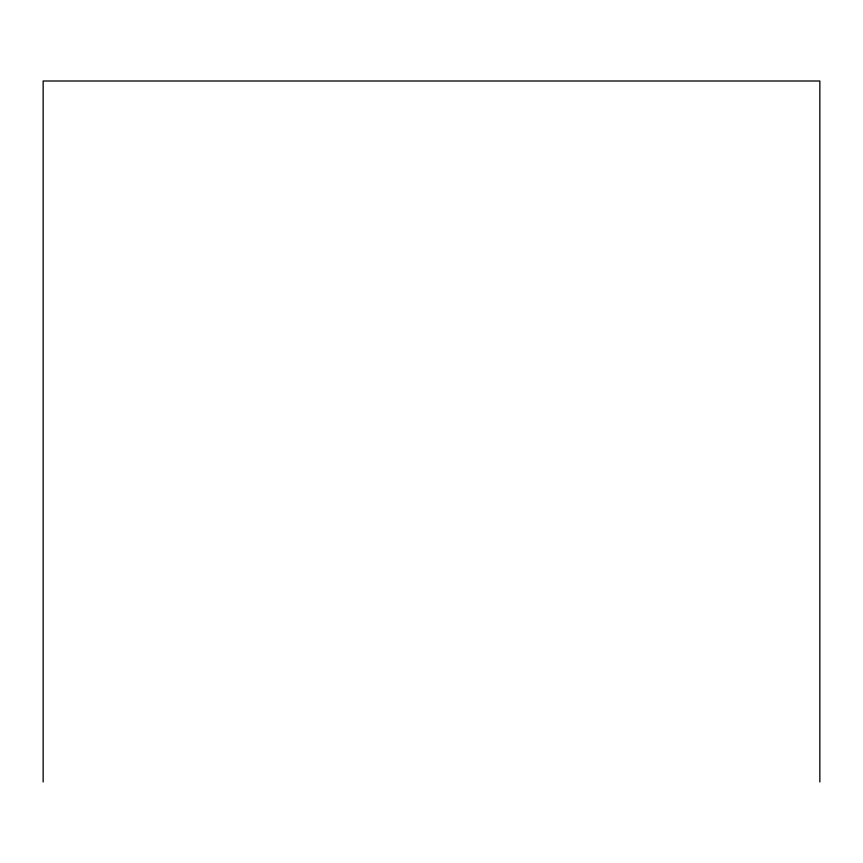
<?xml version="1.0" encoding="UTF-8"?>
<svg xmlns="http://www.w3.org/2000/svg" width="863" height="863" viewBox="0 0 863 863"><rect width="100%" height="100%" fill="white"/><g stroke="black" fill="none" stroke-linecap="round" stroke-linejoin="round"><path stroke-width="1.29" d="M819.85 781.997L819.85 81.003L43.15 81.003L43.15 781.997"/></g></svg>
